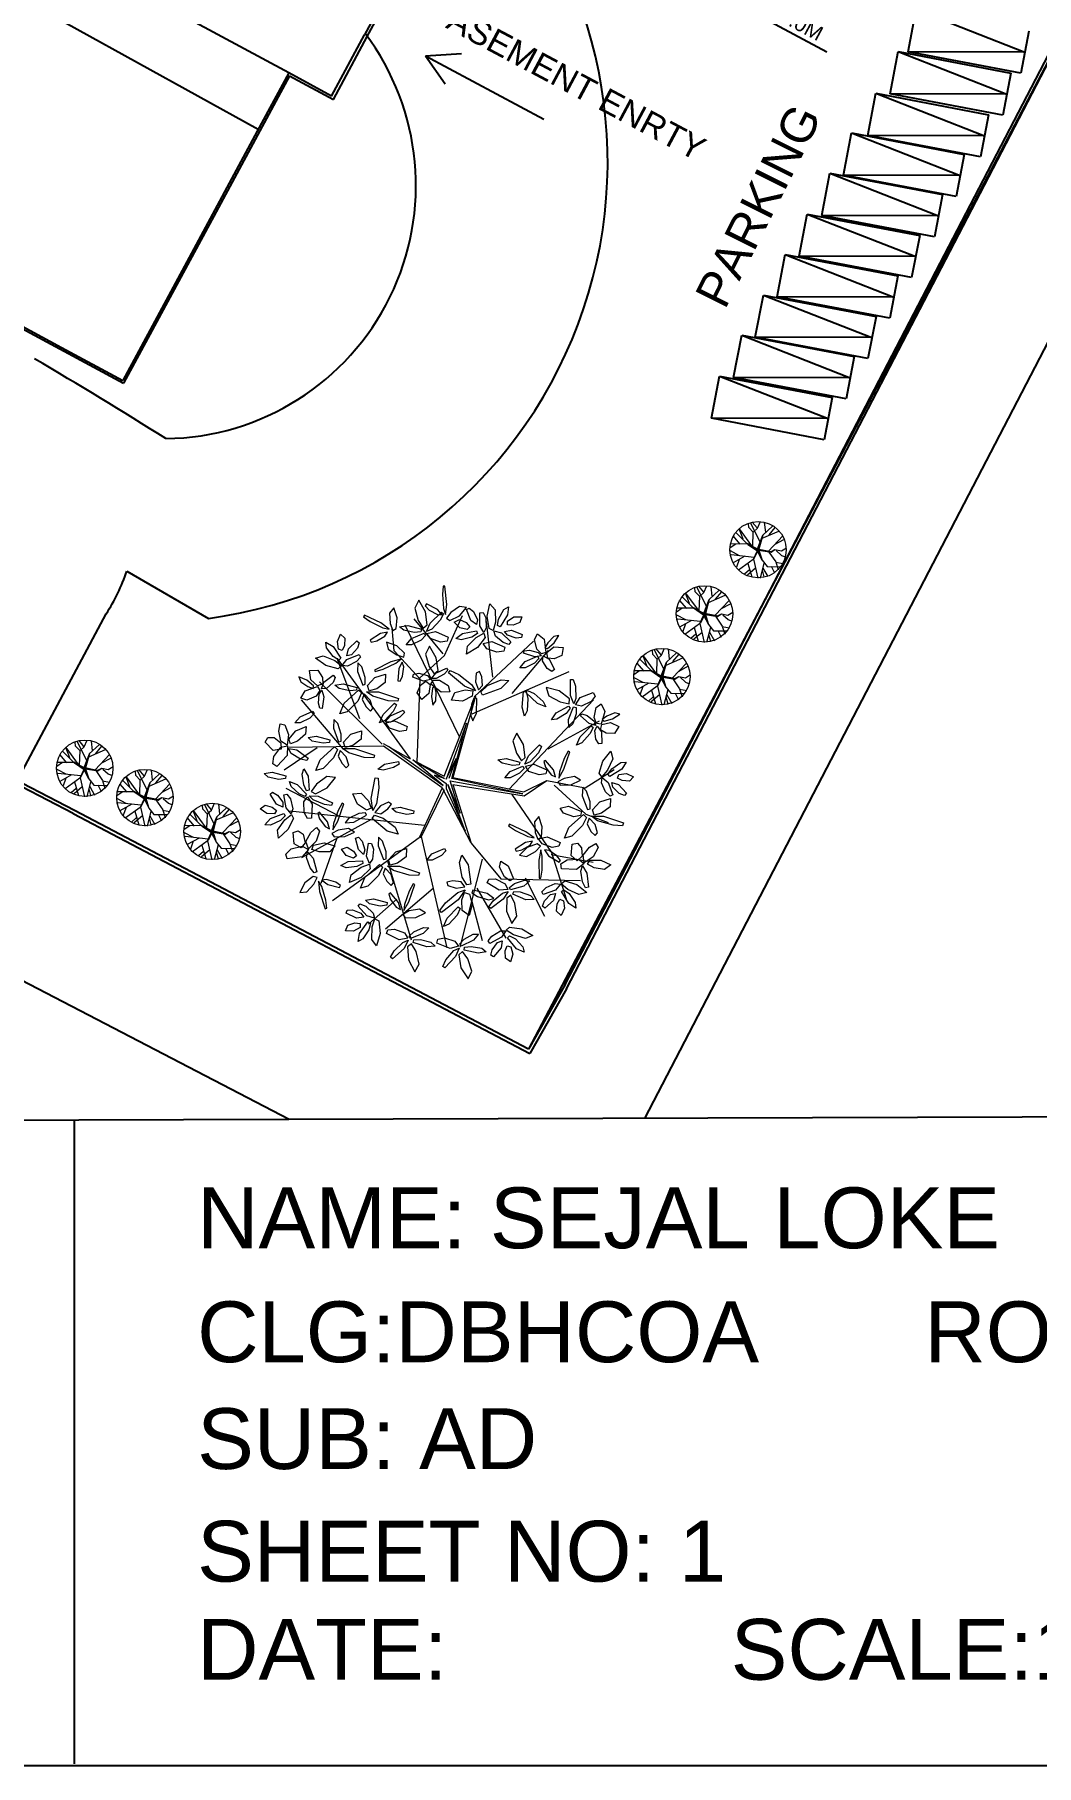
# Model space of a CAD drawing. Header units: millimetres. Extents: x 587797 to 2274247, y 1711 to 439204.
# Drawn here: x 2110254 to 2180142, y 139597 to 260415 of the extents above; entities that cross this region are included whole.
import ezdxf

# ---------------------------------------------------------------- set-up
doc = ezdxf.new("R2010")
doc.units = ezdxf.units.MM
doc.layers.add('finiture', color=7, linetype='Continuous', lineweight=20)
doc.styles.get("Standard").update_dxf_attribs({"font": 'arial.ttf'})

# ---------------------------------------------------------------- blocks, each defined once
blk = doc.blocks.new('_LEAF1', base_point=(58.757, 29.333))
for p, q in [((58.514, 29.393), (58.666, 29.575)), ((58.666, 29.575), (58.939, 29.485)), ((58.606, 29.211), (58.514, 29.393)), ((58.939, 29.485), (58.939, 29.303)), ((58.817, 29.181), (58.606, 29.211)), ((58.939, 29.303), (58.817, 29.181))]:
    blk.add_line(p, q)
blk = doc.blocks.new('_H1', base_point=(54.696, 32.029))
for p, xscale, yscale, zscale, rotation in [((54.545, 32.393), -0.3940586972083011, 1.696902842596515, 0.3940586972083011, 11.88359707230165), ((54.937, 32.274), 0.9393259642756036, 1.696902842596522, 0.9393259642756036, 348.2808948833992), ((54.394, 32.029), 1.727443358692213, 0.9103097157403468, 1.727443358692213, 343.6738936354017), ((54.455, 31.635), -1.545687603003117, -0.485702163767499, 1.545687603003117, 43.07492863925732)]:
    blk.add_blockref('_LEAF1', p, dxfattribs=dict(xscale=xscale, yscale=yscale, zscale=zscale, rotation=rotation))
at = {"xscale": 1.515140417173015, "yscale": 0.6369113279592753, "zscale": 1.515140417173015}
blk.add_blockref('_LEAF1', (55.151, 31.878), dxfattribs=at)
blk = doc.blocks.new('_H4', base_point=(59.999, 32.878))
for p, xscale, yscale, zscale, rotation in [((59.787, 33.001), 0.6964758369263038, 2.485023334747559, 0.6964758369263038, 30.70465610075785), ((60.06, 33.272), 1.878651928551214, 0.575816716164617, 1.878651928551214, 273.0367053314555), ((60.483, 33.334), 0.636908824557608, 1.484599066610102, 0.636908824557608, 320.5535637719418), ((60.453, 32.605), 1.727443358692213, 0.6063640220619462, 1.727443358692213, 352.5500074369253), ((60.757, 32.939), 1.544160243711609, 0.6063640220619462, 1.544160243711609, 15.14254921127523)]:
    blk.add_blockref('_LEAF1', p, dxfattribs=dict(xscale=xscale, yscale=yscale, zscale=zscale, rotation=rotation))
blk = doc.blocks.new('_H5', base_point=(62.272, 31.394))
for p, xscale, yscale, zscale, rotation in [((62.365, 31.878), 0.8782315926153998, 2.121510394569366, 0.8782315926153998, 2.027330662343098), ((62.938, 31.878), 2.788958066288231, 0.575816716164617, 2.788958066288231, 41.2051949766964), ((61.817, 31.667), -1.93821894091991, 0.5452694102672915, 1.93821894091991, 161.5649836159353), ((62.424, 30.82), 2.575127765477518, 0.7881204921510374, 2.575127765477518, 103.2233358614235), ((62.817, 31.241), 0.5758144528974043, -1.696902842596522, 0.5758144528974043, 262.2070746669012)]:
    blk.add_blockref('_LEAF1', p, dxfattribs=dict(xscale=xscale, yscale=yscale, zscale=zscale, rotation=rotation))
blk = doc.blocks.new('_H2', base_point=(55.878, 33.03))
for p, xscale, yscale, zscale, rotation in [((55.484, 33.544), -2.423919195618517, 0.3329656342808676, 2.423919195618517, 304.6162862887426), ((56.091, 33.242), -0.6369088245576009, 2.090963088672041, 0.6369088245576009, 336.0195606201025)]:
    blk.add_blockref('_LEAF1', p, dxfattribs=dict(xscale=xscale, yscale=yscale, zscale=zscale, rotation=rotation))
at = {"xscale": -1.637329160493415, "yscale": 0.455154857870177, "zscale": 1.637329160493415}
blk.add_blockref('_LEAF1', (55.333, 32.969), dxfattribs=at)
blk = doc.blocks.new('_H6', base_point=(66.06, 31.576))
for p, xscale, yscale, zscale, rotation in [((65.998, 32.15), -0.7881173944166022, 2.57666525243954, 0.7881173944166022, 2.457547795809369), ((65.545, 31.788), 1.878651928551221, 0.5452694102672915, 1.878651928551221, 336.2489556574871), ((66.484, 31.878), 2.089427510778918, 0.5147221043699588, 2.089427510778918, 35.45160265640038), ((65.664, 31.394), -1.817557556891011, -0.5452694102672879, 1.817557556891011, 195.3712707835825), ((66.423, 31.272), 1.848104742721105, 0.8186677980483665, 1.848104742721105, 330.9234899051576)]:
    blk.add_blockref('_LEAF1', p, dxfattribs=dict(xscale=xscale, yscale=yscale, zscale=zscale, rotation=rotation))
blk = doc.blocks.new('_H3', base_point=(57.908, 33.15))
for p, xscale, yscale, zscale, rotation in [((57.878, 33.605), 0.7575702085865075, 2.121510394569363, 0.7575702085865075, 5.479650948518734), ((57.453, 33.301), 0.7575702085865075, 2.060415782774719, 0.7575702085865075, 246.1270025360199), ((58.484, 33.303), 1.878651928551214, 0.575816716164617, 1.878651928551214, 26.31077704539229), ((57.575, 32.814), 1.484593231342913, 1.061518879932116, 1.484593231342913, 203.1850851585156), ((58.091, 32.695), 1.968766126750012, 1.000424268137465, 1.968766126750012, 291.9583774400813)]:
    blk.add_blockref('_LEAF1', p, dxfattribs=dict(xscale=xscale, yscale=yscale, zscale=zscale, rotation=rotation))
blk = doc.blocks.new('T_48')
for p, q in [((-0.1014, 0.2865), (-0.1423, 0.4337)), ((-0.1171, 0.1656), (-0.0636, 0.4488)), ((0.1094, 0.1316), (0.0371, 0.4602)), ((0.078, 0.2827), (0.0937, 0.4413)), ((-0.1517, 0.1958), (-0.1864, 0.4149)), ((0.2223, 0.3063), (0.2259, 0.3997)), ((-0.1675, 0.2676), (-0.3028, 0.3393)), ((-0.2902, 0.1921), (-0.3531, 0.294)), ((0.1475, 0.2315), (0.2223, 0.3063)), ((0.2825, 0.2676), (0.336, 0.3053)), ((0.1692, 0.2411), (0.2825, 0.2676)), ((-0.2965, 0.1921), (-0.4192, 0.1807)), ((-0.2776, 0.1014), (-0.2902, 0.1921)), ((-0.0196, 0.007), (-0.1517, 0.1996)), ((-0.1517, 0.1996), (-0.003, 0.0247)), ((0.1378, 0.1618), (0.1475, 0.2315)), ((0.1475, 0.1566), (0.1475, 0.2315)), ((0.3203, 0.1279), (0.4021, 0.2109)), ((-0.0825, 0.1014), (-0.4192, 0.1505)), ((-0.003, 0.0247), (0.1378, 0.1618)), ((0.1407, 0.1565), (-0.0023, 0.0205)), ((0, 0.0136), (0.1407, 0.1565)), ((0.0127, 0.014), (0.1475, 0.1566)), ((0.2983, -0.0232), (0.4241, 0.1543)), ((-0.3783, 0.0863), (-0.4318, 0.1165)), ((-0.2745, 0.1014), (-0.3783, 0.0863)), ((-0.0919, -0.0323), (-0.2745, 0.1014)), ((-0.0023, 0.0205), (-0.1044, 0.1384)), ((-0.1044, 0.1384), (-0.0091, 0.0069)), ((0.1252, 0.1316), (0.3171, 0.1316)), ((0.3171, 0.1316), (0.443, 0.0939)), ((-0.0091, 0.0069), (-0.0409, 0.0613)), ((-0.0409, 0.0613), (-0.0069, 0.0136)), ((-0.1044, -0.0385), (-0.0136, 0.0046)), ((-0.0919, -0.0323), (-0.0196, 0.007)), ((-0.0136, 0.0046), (-0.0364, -0.0136)), ((-0.0364, -0.0136), (0, 0)), ((0.0884, -0.0136), (0, 0.0136)), ((0, 0), (0.0113, -0.0069)), ((0.1361, -0.0295), (0.0045, 0.0023)), ((0.0045, 0.0023), (0.0884, -0.0136)), ((0.0127, 0.014), (0.1724, -0.0345)), ((0.3329, 0.0335), (0.4493, 0.0183)), ((-0.4475, -0.0534), (-0.1105, -0.043)), ((-0.1864, -0.0798), (-0.1105, -0.043)), ((0.0038, -0.015), (-0.1794, -0.0836)), ((-0.1724, -0.0726), (0, -0.009)), ((0, -0.009), (-0.1044, -0.0385)), ((0.0038, -0.015), (0.1692, -0.0345)), ((0.0038, -0.015), (0.0811, -0.144)), ((0.0113, -0.0069), (0.1361, -0.0295)), ((0.0113, -0.0136), (0.0839, -0.1407)), ((0.1724, -0.0345), (0.2983, -0.0232)), ((0.2259, -0.0345), (0.3895, -0.2196)), ((-0.2776, -0.0949), (-0.4475, -0.0534)), ((-0.1864, -0.0836), (-0.4224, -0.1289)), ((-0.1794, -0.0836), (-0.3217, -0.2989)), ((0.2825, -0.0912), (0.4399, -0.1025)), ((0.0618, -0.1126), (-0.1769, -0.3933)), ((0.0811, -0.1365), (0.3706, -0.2498)), ((0.3014, -0.1214), (0.4084, -0.1591)), ((-0.2336, -0.178), (-0.4098, -0.1969)), ((0.0811, -0.144), (0.0906, -0.4348)), ((-0.2776, -0.2347), (-0.2776, -0.3442)), ((-0.0335, -0.2234), (-0.0542, -0.4386)), ((0.2164, -0.1893), (0.2353, -0.3593)), ((0.0843, -0.2498), (0.2983, -0.3177)), ((-0.092, -0.2913), (-0.2336, -0.3668)), ((-0.0437, -0.3295), (0.0339, -0.4348)), ((0.185, -0.2875), (0.1976, -0.3895))]:
    blk.add_line(p, q)
at = {"xscale": 0.07486891501209982, "yscale": 0.07486891501209982, "zscale": 0.07486891501209982}
for name, p in [('_H1', (-0.1452, 0.4221)), ('_H4', (0.2222, 0.3744)), ('_H5', (0.2858, 0.2723)), ('_H2', (0.1633, 0.2587)), ('_H5', (-0.3381, -0.043)), ('_H5', (-0.2473, -0.1838)), ('_H5', (0.0861, -0.2631)), ('_H3', (-0.3313, -0.2996)), ('_H2', (0.2246, -0.2929)), ('_H6', (-0.1815, -0.329)), ('_H2', (-0.0658, -0.329))]:
    blk.add_blockref(name, p, dxfattribs=at)
for name, p, xscale, yscale, zscale, rotation in [('_H6', (0.0182, 0.4105), 0.07486891501209982, 0.07486891501209982, 0.07486891501209982, 114.4537587304385), ('_H1', (0.0997, 0.4379), 0.07486891501209982, 0.07486891501209982, 0.07486891501209982, 335.9995910641856), ('_H4', (-0.2791, 0.3517), 0.07486891501209982, 0.07486891501209982, 0.07486891501209982, 25.99880797571864), ('_LEAF1', (-0.1425, 0.3757), -0.1360785622564728, -0.04082372913599937, 0.1360785622564728, 265.341891958817), ('_LEAF1', (0.1056, 0.389), 0.1564331707284501, 0.03853668548692361, 0.1564331707284501, 105.4222238316348), ('_H2', (-0.3766, 0.2563), 0.07486891501209982, 0.07486891501209982, 0.07486891501209982, 24.61518218604794), ('_H4', (-0.2837, 0.3018), 0.07486891501209982, 0.07486891501209982, 0.07486891501209982, 159.4820373343253), ('_LEAF1', (-0.2302, 0.3173), 0.138365596916245, 0.06129276979522606, 0.138365596916245, 40.89411108039209), ('_LEAF1', (-0.0569, 0.3328), 0.1564331707284501, 0.03853668548692361, 0.1564331707284501, 197.0023472828399), ('_H5', (-0.1521, 0.2088), 0.07486891501209982, 0.07486891501209982, 0.07486891501209982, 158.072261471329), ('_LEAF1', (-0.0616, 0.3036), 0.1564331707284501, 0.03853668548692361, 0.1564331707284501, 145.2915804259642), ('_H6', (0.0795, 0.2064), 0.07486891501209982, 0.07486891501209982, 0.07486891501209982, 69.97062117523444), ('_H3', (0.3879, 0.1905), 0.07486891501209982, 0.07486891501209982, 0.07486891501209982, 310.78205739805), ('_H6', (-0.3698, 0.1883), 0.07486891501209982, 0.07486891501209982, 0.07486891501209982, 69.17656596815783), ('_LEAF1', (0.2576, 0.2379), 0.138365596916245, 0.06129276979522606, 0.138365596916245, 40.89411108039209), ('_H1', (-0.2473, 0.1225), 0.07486891501209982, 0.07486891501209982, 0.07486891501209982, 223.4393057301826), ('_H2', (-0.4311, 0.1112), 0.07486891501209982, 0.07486891501209982, 0.07486891501209982, 83.64810089334132), ('_LEAF1', (-0.2914, 0.1534), -0.05900549422213414, 0.1929121317995266, 0.05900549422213414, 72.42816897104382), ('_H2', (0.2608, 0.1178), 0.07486891501209982, 0.07486891501209982, 0.07486891501209982, 83.94950822947645), ('_H2', (0.2905, 0.1133), 0.07486891501209982, 0.07486891501209982, 0.07486891501209982, 199.4312205771408), ('_LEAF1', (0.2939, 0.1427), 0.138365596916245, 0.06129276979522606, 0.138365596916245, 40.89411108039209), ('_H4', (0.4151, 0.1066), 0.07486891501209982, 0.07486891501209982, 0.07486891501209982, 270.0000000000005), ('_H2', (-0.3495, 0.093), 0.07486891501209982, 0.07486891501209982, 0.07486891501209982, 135.7819653615533), ('_H6', (0.3356, -0.0249), 0.07486891501209982, 0.07486891501209982, 0.07486891501209982, 241.7205313804224), ('_H4', (-0.438, -0.0568), 0.07486891501209982, 0.07486891501209982, 0.07486891501209982, 92.256363409557), ('_LEAF1', (-0.2464, -0.0192), 0.1564331707284501, 0.03853668548692361, 0.1564331707284501, 105.4222238316348), ('_LEAF1', (-0.2265, -0.0098), -0.1360785622564728, -0.04082372913599937, 0.1360785622564728, 265.341891958817), ('_LEAF1', (-0.2007, -0.0233), 0.138365596916245, 0.06129276979522606, 0.138365596916245, 40.89411108039209), ('_H5', (0.27, -0.109), 0.07486891501209982, 0.07486891501209982, 0.07486891501209982, 236.1016171762226), ('_LEAF1', (0.2917, -0.0019), 0.138365596916245, 0.06129276979522606, 0.138365596916245, 355.933260847772), ('_H4', (0.4356, -0.0862), 0.07486891501209982, 0.07486891501209982, 0.07486891501209982, 277.9763770393777), ('_H1', (-0.4108, -0.1429), 0.07486891501209982, 0.07486891501209982, 0.07486891501209982, 100.3022395972265), ('_LEAF1', (-0.3659, -0.0764), 0.1406526315760188, 0.04082372913599963, 0.1406526315760188, 46.21957683272154), ('_LEAF1', (-0.1244, -0.0997), 0.1406526315760188, 0.04082372913599963, 0.1406526315760188, 72.31603858620919), ('_H5', (-0.0455, -0.2156), 0.07486891501209982, 0.07486891501209982, 0.07486891501209982, 97.62849818252553), ('_LEAF1', (-0.0009, -0.1373), 0.1406526315760188, 0.04082372913599963, 0.1406526315760188, 46.21957683272154), ('_LEAF1', (0.1479, -0.1281), -0.1360785622564728, -0.04082372913599937, 0.1360785622564728, 265.341891958817), ('_H6', (0.3879, -0.2224), 0.07486891501209982, 0.07486891501209982, 0.07486891501209982, 251.5733710207298), ('_LEAF1', (0.3097, -0.1872), 0.1564331707284501, 0.03853668548692361, 0.1564331707284501, 105.4222238316348), ('_LEAF1', (-0.3626, -0.2142), -0.1360785622564728, -0.04082372913599937, 0.1360785622564728, 265.341891958817), ('_LEAF1', (-0.289, -0.217), 0.1406526315760188, 0.04082372913599963, 0.1406526315760188, 46.21957683272154), ('_H4', (0.059, -0.3085), 0.07486891501209982, 0.07486891501209982, 0.07486891501209982, 151.486959867573), ('_H6', (0.2926, -0.3245), 0.07486891501209982, 0.07486891501209982, 0.07486891501209982, 247.0264571864837), ('_H3', (-0.0659, -0.4084), 0.07486891501209982, 0.07486891501209982, 0.07486891501209982, 321.2025904984438), ('_LEAF1', (0.1648, -0.3373), 0.1406526315760188, 0.04082372913599963, 0.1406526315760188, 46.21957683272154), ('_LEAF1', (-0.2753, -0.3713), 0.1406526315760188, 0.04082372913599963, 0.1406526315760188, 46.21957683272154), ('_H4', (-0.1679, -0.4085), 0.07486891501209982, 0.07486891501209982, 0.07486891501209982, 170), ('_H4', (0.2018, -0.379), 0.07486891501209982, 0.07486891501209982, 0.07486891501209982, 202.572748917476), ('_H2', (0.0204, -0.4357), 0.07486891501209982, 0.07486891501209982, 0.07486891501209982, 216.5174468434793)]:
    blk.add_blockref(name, p, dxfattribs=dict(xscale=xscale, yscale=yscale, zscale=zscale, rotation=rotation))

msp = doc.modelspace()

# ---------------------------------------------------------------- linework, layer by layer
for p, q in [((2147366.532, 193797.78), (2214212.056, 322470.08)), ((2213740.48, 320948.644), (2144704.475, 189599.444)), ((2152815.098, 184762.317), (2219884.262, 313890.156)), ((2133465.415, 260285.769), (2159484.76, 308571.546)), ((2147268.437, 194107.905), (2205500.04, 306220.843)), ((2148248.51, 288240.464), (2133262.94, 260394.875)), ((2125843.152, 253797.108), (2081281.644, 278470.842)), ((2127988.165, 257742.648), (2110923.406, 266938.19)), ((2157291.462, 263638.586), (2165521.567, 259203.699)), ((2171200.059, 259214.576), (2171760.875, 262161.69)), ((2171760.875, 262161.69), (2179339.439, 259192.623)), ((2130962.233, 256125.303), (2133262.94, 260394.875)), ((2131093.551, 255884.149), (2133465.415, 260285.769)), ((2179619.848, 260666.18), (2179059.031, 257719.065)), ((2137517.892, 258931.19), (2140046.734, 259105.126)), ((2137517.892, 258931.19), (2145781.864, 254523.233)), ((2137517.892, 258931.19), (2138907.113, 256968.583)), ((2169944.586, 256283.376), (2170505.403, 259230.491)), ((2170505.403, 259230.491), (2178364.375, 257734.98)), ((2170505.403, 259230.491), (2178083.967, 256261.423)), ((2179059.031, 257719.065), (2171200.059, 259214.576)), ((2179339.439, 259192.623), (2171200.059, 259214.576)), ((2128027.884, 257536.119), (2122908.514, 248035.774)), ((2127988.165, 257742.648), (2125774.562, 253670.944)), ((2130962.233, 256125.303), (2127988.165, 257742.648)), ((2128027.884, 257536.119), (2131093.551, 255884.149)), ((2178364.375, 257734.98), (2177803.559, 254787.866)), ((2168375.221, 253371.004), (2168936.038, 256318.119)), ((2168936.038, 256318.119), (2176795.01, 254822.608)), ((2168936.038, 256318.119), (2176514.602, 253349.051)), ((2177803.559, 254787.866), (2169944.586, 256283.376)), ((2178083.967, 256261.423), (2169944.586, 256283.376)), ((2176795.01, 254822.608), (2176234.194, 251875.494)), ((2125774.562, 253670.944), (2121030.94, 244867.646)), ((2166688.713, 250601.615), (2167249.529, 253548.729)), ((2167249.529, 253548.729), (2175108.502, 252053.219)), ((2167249.529, 253548.729), (2174828.093, 250579.662)), ((2176234.194, 251875.494), (2168375.221, 253371.004)), ((2176514.602, 253349.051), (2168375.221, 253371.004)), ((2175108.502, 252053.219), (2174547.685, 249106.104)), ((2165177.564, 247797.279), (2165738.381, 250744.394)), ((2165738.381, 250744.394), (2173597.353, 249248.883)), ((2165738.381, 250744.394), (2173316.945, 247775.326)), ((2174547.685, 249106.104), (2166688.713, 250601.615)), ((2174828.093, 250579.662), (2166688.713, 250601.615)), ((2173597.353, 249248.883), (2173036.537, 246301.769)), ((2122908.514, 248035.774), (2116462.677, 236073.818)), ((2163582.151, 244944.453), (2164142.967, 247891.568)), ((2164142.967, 247891.568), (2172001.94, 246396.057)), ((2164142.967, 247891.568), (2171721.532, 244922.5)), ((2173036.537, 246301.769), (2165177.564, 247797.279)), ((2173316.945, 247775.326), (2165177.564, 247797.279)), ((2112941.213, 206044.114), (2033235.119, 247443.56)), ((2113044.75, 206249.511), (2033356.667, 247639.602)), ((2097923.723, 246063.746), (2116462.677, 236073.818)), ((2172001.94, 246396.057), (2171441.123, 243448.942)), ((2128020.158, 184683.268), (2012777.92, 244546.826)), ((2121030.94, 244867.646), (2116401.784, 236277.022)), ((2162058.707, 242117.299), (2162619.523, 245064.413)), ((2162619.523, 245064.413), (2170478.495, 243568.903)), ((2162619.523, 245064.413), (2170198.087, 242095.346)), ((2171441.123, 243448.942), (2163582.151, 244944.453)), ((2171721.532, 244922.5), (2163582.151, 244944.453)), ((2170478.495, 243568.903), (2169917.679, 240621.788)), ((2160535.263, 239290.146), (2161096.079, 242237.261)), ((2161096.079, 242237.261), (2168955.052, 240741.751)), ((2161096.079, 242237.261), (2168674.644, 239268.193)), ((2169917.679, 240621.788), (2162058.707, 242117.299)), ((2170198.087, 242095.346), (2162058.707, 242117.299)), ((2107730.592, 240949.594), (2112132.212, 238577.73)), ((2168955.052, 240741.751), (2168394.236, 237794.636)), ((2159022.084, 236488.416), (2159582.9, 239435.53)), ((2159582.9, 239435.53), (2167441.873, 237940.02)), ((2159582.9, 239435.53), (2167161.465, 236466.463)), ((2168394.236, 237794.636), (2160535.263, 239290.146)), ((2168674.644, 239268.193), (2160535.263, 239290.146)), ((2112132.212, 238577.73), (2116401.784, 236277.022)), ((2167441.873, 237940.02), (2166881.057, 234992.905)), ((2157484.073, 233634.229), (2158044.889, 236581.344)), ((2158044.889, 236581.344), (2165903.862, 235085.834)), ((2158044.889, 236581.344), (2165623.454, 233612.276)), ((2166881.057, 234992.905), (2159022.084, 236488.416)), ((2167161.465, 236466.463), (2159022.084, 236488.416)), ((2165903.862, 235085.834), (2165343.046, 232138.719)), ((2165343.046, 232138.719), (2157484.073, 233634.229)), ((2165623.454, 233612.276), (2157484.073, 233634.229)), ((2116675.913, 222960.684), (2122374.567, 219664.502)), ((2109028.389, 208335.613), (2115237.465, 219975.052)), ((2112941.213, 206044.114), (2144797.114, 189295.013)), ((2144704.475, 189599.444), (2113044.75, 206249.511)), ((2147268.437, 194107.905), (2144704.475, 189599.444)), ((2147366.532, 193797.78), (2144797.114, 189295.013)), ((2113011.068, 184635.417), (2113011.068, 139705.849)), ((1842821.858, 139597.175), (2274247.243, 139597.175))]:
    msp.add_line(p, q)
msp.add_lwpolyline([(2274247.243, 439203.998), (2274247.243, 185149.458), (1842681.018, 183773.571), (1842681.018, 439203.998)])
for centre, radius, start, end in [((2118090.482, 251522.935), 32145.189, 277.65876585, 45.16320376), ((2119185.45, 249881.188), 17668.41, 270.75117061, 36.90206444), ((1889637.502, -134982.172), 433164.984, 57.96300954, 59.3819228), ((2105039.323, 226727.746), 12231.147, 326.48948869, 342.06190653)]:
    msp.add_arc(centre, radius, start, end)
at = {"layer": 'finiture'}
for p, q in [((2160083.762, 226010.601), (2160061.364, 226278.891)), ((2160394.444, 225671.571), (2160083.762, 226010.601)), ((2160867.571, 224976.06), (2160215.528, 226317.051)), ((2160668.523, 225974.762), (2160324.986, 226391.51)), ((2160386.688, 225682.973), (2160684.036, 225951.958)), ((2160684.036, 225951.958), (2160898.331, 226431.294)), ((2161038.99, 225459.585), (2161747.238, 226124.835)), ((2161260.17, 225693.435), (2161186.616, 226360.554)), ((2161491.461, 225500.534), (2161924.236, 226011.747)), ((2159168.683, 224854.415), (2158772.191, 224584.698)), ((2159958.312, 224870.792), (2158827.79, 224856.012)), ((2159482.793, 224834.599), (2158980.036, 225426.563)), ((2159941.19, 224896.257), (2159195.291, 225639.704)), ((2159675.215, 225198.987), (2159406.885, 225917.067)), ((2159406.885, 225917.067), (2160275.097, 224721.511)), ((2159954.873, 224905.564), (2160275.097, 224721.511)), ((2160658.367, 224376.19), (2159958.312, 224870.792)), ((2160016.802, 224831.289), (2160689.792, 224383.652)), ((2160360.064, 224680.591), (2160394.444, 225671.571)), ((2160680.64, 224515.338), (2161052.672, 225468.893)), ((2160947.926, 225167.728), (2160727.398, 224494.081)), ((2160750.306, 224481.787), (2160947.926, 225167.728)), ((2161052.672, 225468.893), (2160785.602, 224499.044)), ((2161014.85, 225259.706), (2162172.869, 225763.931)), ((2161450.155, 224355.008), (2162462.113, 225426.995)), ((2161919.881, 224841.323), (2162533.313, 225175.225)), ((2159421.356, 224042.294), (2158798.684, 224369.228)), ((2160447.718, 223925.85), (2158842.52, 224098.843)), ((2159811.474, 223997.882), (2158980.825, 223542.483)), ((2159401.879, 223773.324), (2159211.68, 223232.54)), ((2160381.551, 223778.184), (2159351.291, 223027.307)), ((2160261.803, 224700.987), (2160724.325, 224436.234)), ((2160645.919, 224467.746), (2160261.803, 224700.987)), ((2160360.064, 224680.591), (2160680.64, 224515.338)), ((2160658.367, 224376.19), (2160381.551, 223778.184)), ((2160408.915, 223796.798), (2160712.018, 222468.609)), ((2160692.813, 224357.829), (2160438.514, 223817.572)), ((2160727.398, 224494.081), (2160645.919, 224467.746)), ((2160658.367, 224376.19), (2160995.507, 223728.848)), ((2160689.792, 224383.652), (2160973.227, 223799.501)), ((2160724.325, 224436.234), (2160804.424, 224193.757)), ((2160734.268, 224442.999), (2161568.808, 224317.376)), ((2160973.227, 223799.501), (2160734.268, 224442.999)), ((2161568.808, 224317.376), (2160750.306, 224481.787)), ((2160785.249, 224415.578), (2161634.33, 224278.769)), ((2160785.249, 224415.578), (2161003.263, 223717.446)), ((2160785.602, 224499.044), (2161629.419, 224326.851)), ((2161135.118, 223523.615), (2160868.012, 222474.657)), ((2161003.263, 223717.446), (2161354.557, 223289.295)), ((2161488.936, 224297.999), (2161962.063, 223602.488)), ((2161629.419, 224326.851), (2161905.599, 224463.301)), ((2161634.33, 224278.769), (2161905.599, 224463.301)), ((2161905.599, 224463.301), (2162361.399, 224376.565)), ((2161956.137, 223581.779), (2162458.806, 223490.095)), ((2161962.063, 223602.488), (2162135.489, 223053.342)), ((2161994.306, 224408.289), (2162369.304, 224062.975)), ((2162361.399, 224376.565), (2162708.569, 224593.968)), ((2162369.304, 224062.975), (2162637.981, 223962.219)), ((2160117.582, 223048.242), (2159779.187, 222751.334)), ((2160550.88, 223176.216), (2159981.719, 222688.972)), ((2160006.206, 223506.174), (2160287.347, 222563.317)), ((2161006.576, 223035.901), (2161133.464, 222555.165)), ((2161069.497, 223178.771), (2161416.259, 222580.758)), ((2161354.557, 223289.295), (2162307.866, 223270.671)), ((2161645.107, 223303.487), (2161877.357, 222844.39)), ((2156205.532, 220410.849), (2155459.633, 221154.296)), ((2155939.557, 220713.579), (2155671.227, 221431.659)), ((2155671.227, 221431.659), (2156539.44, 220236.103)), ((2156348.104, 221525.193), (2156325.706, 221793.484)), ((2156658.786, 221186.163), (2156348.104, 221525.193)), ((2157131.913, 220490.652), (2156479.871, 221831.643)), ((2156932.865, 221489.354), (2156589.328, 221906.102)), ((2156624.406, 220195.183), (2156658.786, 221186.163)), ((2156651.03, 221197.565), (2156948.378, 221466.55)), ((2156948.378, 221466.55), (2157162.673, 221945.887)), ((2157279.192, 220774.298), (2158437.211, 221278.523)), ((2157303.332, 220974.178), (2158011.58, 221639.428)), ((2157524.512, 221208.028), (2157450.958, 221875.147)), ((2157755.803, 221015.126), (2158188.578, 221526.339)), ((2155433.025, 220369.007), (2155036.533, 220099.29)), ((2156222.654, 220385.384), (2155092.132, 220370.605)), ((2155747.135, 220349.191), (2155244.378, 220941.156)), ((2156219.215, 220420.156), (2156539.44, 220236.103)), ((2156922.709, 219890.783), (2156222.654, 220385.384)), ((2156281.144, 220345.881), (2156954.134, 219898.244)), ((2156526.145, 220215.579), (2156988.667, 219950.826)), ((2156910.261, 219982.338), (2156526.145, 220215.579)), ((2156624.406, 220195.183), (2156944.982, 220029.931)), ((2156922.709, 219890.783), (2156645.893, 219292.776)), ((2156991.74, 220008.674), (2156910.261, 219982.338)), ((2156922.709, 219890.783), (2157259.849, 219243.44)), ((2156944.982, 220029.931), (2157317.014, 220983.485)), ((2156954.134, 219898.244), (2157237.569, 219314.094)), ((2156988.667, 219950.826), (2157068.766, 219708.349)), ((2157212.268, 220682.32), (2156991.74, 220008.674)), ((2156998.611, 219957.591), (2157833.15, 219831.969)), ((2157237.569, 219314.094), (2156998.611, 219957.591)), ((2157014.648, 219996.379), (2157212.268, 220682.32)), ((2157833.15, 219831.969), (2157014.648, 219996.379)), ((2157049.591, 219930.17), (2157898.672, 219793.361)), ((2157049.591, 219930.17), (2157267.605, 219232.038)), ((2157317.014, 220983.485), (2157049.944, 220013.636)), ((2157049.944, 220013.636), (2157893.761, 219841.444)), ((2157714.498, 219869.601), (2158726.455, 220941.587)), ((2157893.761, 219841.444), (2158169.941, 219977.893)), ((2157898.672, 219793.361), (2158169.941, 219977.893)), ((2158169.941, 219977.893), (2158625.741, 219891.158)), ((2158184.223, 220355.915), (2158797.656, 220689.818)), ((2158258.648, 219922.881), (2158633.646, 219577.568)), ((2158625.741, 219891.158), (2158972.911, 220108.56)), ((2155685.698, 219556.887), (2155063.026, 219883.82)), ((2156712.06, 219440.442), (2155106.862, 219613.436)), ((2156075.817, 219512.474), (2155245.167, 219057.076)), ((2155666.222, 219287.916), (2155476.022, 218747.132)), ((2156645.893, 219292.776), (2155615.633, 218541.9)), ((2156815.222, 218690.809), (2156246.061, 218203.564)), ((2156270.548, 219020.766), (2156551.689, 218077.909)), ((2156673.257, 219311.391), (2156976.36, 217983.201)), ((2156957.155, 219872.421), (2156702.856, 219332.164)), ((2157399.46, 219038.207), (2157132.355, 217989.249)), ((2157267.605, 219232.038), (2157618.899, 218803.888)), ((2157333.839, 218693.363), (2157680.601, 218095.35)), ((2157618.899, 218803.888), (2158572.208, 218785.263)), ((2157753.278, 219812.592), (2158226.405, 219117.081)), ((2157909.449, 218818.079), (2158141.699, 218358.982)), ((2158220.479, 219096.371), (2158723.148, 219004.687)), ((2158226.405, 219117.081), (2158399.831, 218567.934)), ((2158633.646, 219577.568), (2158902.323, 219476.811)), ((2153962.26, 217118.588), (2153618.723, 217535.336)), ((2153977.773, 217095.784), (2154192.068, 217575.121)), ((2154553.907, 216837.261), (2154480.353, 217504.38)), ((2156381.924, 218562.834), (2156043.53, 218265.927)), ((2157270.918, 218550.493), (2157397.807, 218069.757)), ((2152776.53, 215978.425), (2152273.773, 216570.39)), ((2153234.927, 216040.083), (2152489.028, 216783.53)), ((2152968.951, 216342.813), (2152700.622, 217060.893)), ((2152700.622, 217060.893), (2153568.834, 215865.337)), ((2153377.498, 217154.427), (2153355.101, 217422.718)), ((2153688.181, 216815.397), (2153377.498, 217154.427)), ((2154161.308, 216119.886), (2153509.265, 217460.877)), ((2153653.801, 215824.417), (2153688.181, 216815.397)), ((2153680.425, 216826.799), (2153977.773, 217095.784)), ((2153974.377, 215659.164), (2154346.409, 216612.719)), ((2154241.663, 216311.554), (2154021.134, 215637.908)), ((2154044.043, 215625.613), (2154241.663, 216311.554)), ((2154346.409, 216612.719), (2154079.338, 215642.87)), ((2154308.587, 216403.532), (2155466.606, 216907.757)), ((2154332.727, 216603.411), (2155040.975, 217268.661)), ((2154743.892, 215498.835), (2155755.85, 216570.821)), ((2154785.198, 216644.36), (2155217.973, 217155.573)), ((2155213.618, 215985.149), (2155827.05, 216319.052)), ((2152462.42, 215998.241), (2152065.927, 215728.524)), ((2152715.093, 215186.121), (2152092.421, 215513.054)), ((2153252.049, 216014.618), (2152121.527, 215999.838)), ((2153741.455, 215069.676), (2152136.257, 215242.669)), ((2153105.211, 215141.708), (2152274.562, 214686.31)), ((2153248.609, 216049.39), (2153568.834, 215865.337)), ((2153952.103, 215520.017), (2153252.049, 216014.618)), ((2153310.538, 215975.115), (2153983.528, 215527.478)), ((2153555.54, 215844.813), (2154018.061, 215580.06)), ((2153939.656, 215611.572), (2153555.54, 215844.813)), ((2153653.801, 215824.417), (2153974.377, 215659.164)), ((2153952.103, 215520.017), (2153675.287, 214922.01)), ((2153986.549, 215501.655), (2153732.251, 214961.398)), ((2154021.134, 215637.908), (2153939.656, 215611.572)), ((2153952.103, 215520.017), (2154289.244, 214872.674)), ((2153983.528, 215527.478), (2154266.963, 214943.327)), ((2154018.061, 215580.06), (2154098.161, 215337.583)), ((2154028.005, 215586.825), (2154862.545, 215461.203)), ((2154266.963, 214943.327), (2154028.005, 215586.825)), ((2154862.545, 215461.203), (2154044.043, 215625.613)), ((2154078.986, 215559.404), (2154928.067, 215422.595)), ((2154078.986, 215559.404), (2154297, 214861.272)), ((2154079.338, 215642.87), (2154923.155, 215470.678)), ((2154782.673, 215441.825), (2155255.8, 214746.315)), ((2154923.155, 215470.678), (2155199.335, 215607.127)), ((2154928.067, 215422.595), (2155199.335, 215607.127)), ((2155199.335, 215607.127), (2155655.136, 215520.392)), ((2155288.043, 215552.115), (2155663.041, 215206.801)), ((2155655.136, 215520.392), (2156002.306, 215737.794)), ((2155663.041, 215206.801), (2155931.717, 215106.045)), ((2152695.616, 214917.15), (2152505.417, 214376.366)), ((2153675.287, 214922.01), (2152645.028, 214171.133)), ((2153411.318, 214192.068), (2153072.924, 213895.161)), ((2153844.617, 214320.043), (2153275.456, 213832.798)), ((2153299.942, 214650), (2153581.083, 213707.143)), ((2153702.652, 214940.625), (2154005.755, 213612.435)), ((2154428.855, 214667.441), (2154161.749, 213618.483)), ((2154297, 214861.272), (2154648.293, 214433.122)), ((2154300.313, 214179.727), (2154427.201, 213698.991)), ((2154363.233, 214322.597), (2154709.996, 213724.584)), ((2154648.293, 214433.122), (2155601.603, 214414.497)), ((2154938.844, 214447.313), (2155171.094, 213988.216)), ((2155249.874, 214725.605), (2155752.543, 214633.921)), ((2155255.8, 214746.315), (2155429.225, 214197.168)), ((2112966.545, 209636.028), (2112220.645, 210379.475)), ((2112700.569, 209938.758), (2112432.24, 210656.838)), ((2112432.24, 210656.838), (2113300.452, 209461.282)), ((2113109.116, 210750.372), (2113086.719, 211018.662)), ((2113419.799, 210411.342), (2113109.116, 210750.372)), ((2113892.926, 209715.831), (2113240.883, 211056.822)), ((2113693.878, 210714.533), (2113350.34, 211131.281)), ((2113385.419, 209420.362), (2113419.799, 210411.342)), ((2113412.043, 210422.744), (2113709.39, 210691.729)), ((2113709.39, 210691.729), (2113923.686, 211171.065)), ((2114040.205, 209999.477), (2115198.223, 210503.702)), ((2114064.344, 210199.356), (2114772.593, 210864.606)), ((2114285.525, 210433.206), (2114211.971, 211100.325)), ((2114516.816, 210240.305), (2114949.59, 210751.518)), ((2112194.037, 209594.186), (2111797.545, 209324.469)), ((2112446.71, 208782.065), (2111824.039, 209108.999)), ((2112983.667, 209610.563), (2111853.145, 209595.783)), ((2112508.148, 209574.37), (2112005.391, 210166.334)), ((2112980.227, 209645.335), (2113300.452, 209461.282)), ((2113683.721, 209115.962), (2112983.667, 209610.563)), ((2113042.156, 209571.06), (2113715.146, 209123.423)), ((2113287.157, 209440.758), (2113749.679, 209176.005)), ((2113671.274, 209207.517), (2113287.157, 209440.758)), ((2113385.419, 209420.362), (2113705.995, 209255.109)), ((2113683.721, 209115.962), (2113406.905, 208517.955)), ((2113718.167, 209097.6), (2113463.868, 208557.343)), ((2113752.752, 209233.852), (2113671.274, 209207.517)), ((2113683.721, 209115.962), (2114020.861, 208468.619)), ((2113705.995, 209255.109), (2114078.026, 210208.664)), ((2113715.146, 209123.423), (2113998.581, 208539.272)), ((2113749.679, 209176.005), (2113829.779, 208933.528)), ((2113973.281, 209907.499), (2113752.752, 209233.852)), ((2113759.623, 209182.77), (2114594.163, 209057.147)), ((2113998.581, 208539.272), (2113759.623, 209182.77)), ((2113775.661, 209221.558), (2113973.281, 209907.499)), ((2114594.163, 209057.147), (2113775.661, 209221.558)), ((2113810.604, 209155.349), (2114659.685, 209018.54)), ((2113810.604, 209155.349), (2114028.618, 208457.217)), ((2114078.026, 210208.664), (2113810.956, 209238.815)), ((2113810.956, 209238.815), (2114654.773, 209066.622)), ((2114475.51, 209094.779), (2115487.468, 210166.766)), ((2114514.291, 209037.77), (2114987.418, 208342.259)), ((2114654.773, 209066.622), (2114930.953, 209203.072)), ((2114659.685, 209018.54), (2114930.953, 209203.072)), ((2114930.953, 209203.072), (2115386.754, 209116.336)), ((2114945.235, 209581.094), (2115558.668, 209914.996)), ((2115019.661, 209148.06), (2115394.658, 208802.746)), ((2115386.754, 209116.336), (2115733.923, 209333.739)), ((2117895.739, 208668.81), (2117552.202, 209085.559)), ((2117911.251, 208646.007), (2118125.547, 209125.343)), ((2118487.386, 208387.484), (2118413.832, 209054.603)), ((2113473.073, 208665.621), (2111867.875, 208838.614)), ((2112836.829, 208737.653), (2112006.179, 208282.254)), ((2112427.234, 208513.095), (2112237.034, 207972.311)), ((2113406.905, 208517.955), (2112376.646, 207767.078)), ((2113576.235, 207915.987), (2113007.074, 207428.743)), ((2113031.56, 208245.945), (2113312.701, 207303.088)), ((2113434.27, 208536.569), (2113737.372, 207208.38)), ((2114160.473, 208263.386), (2113893.367, 207214.428)), ((2114028.618, 208457.217), (2114379.911, 208029.066)), ((2114094.851, 207918.542), (2114441.613, 207320.529)), ((2114379.911, 208029.066), (2115333.221, 208010.442)), ((2114670.462, 208043.258), (2114902.712, 207584.161)), ((2114981.492, 208321.55), (2115484.16, 208229.866)), ((2114987.418, 208342.259), (2115160.843, 207793.113)), ((2115394.658, 208802.746), (2115663.335, 208701.99)), ((2116710.009, 207528.647), (2116207.252, 208120.612)), ((2117168.406, 207590.305), (2116422.506, 208333.753)), ((2116902.43, 207893.036), (2116634.101, 208611.116)), ((2116634.101, 208611.116), (2117502.313, 207415.56)), ((2117310.977, 208704.65), (2117288.58, 208972.94)), ((2117621.66, 208365.62), (2117310.977, 208704.65)), ((2118094.787, 207670.109), (2117442.744, 209011.1)), ((2117587.28, 207374.639), (2117621.66, 208365.62)), ((2117613.904, 208377.021), (2117911.251, 208646.007)), ((2117907.856, 207209.387), (2118279.888, 208162.942)), ((2118175.142, 207861.776), (2117954.613, 207188.13)), ((2117977.522, 207175.836), (2118175.142, 207861.776)), ((2118279.888, 208162.942), (2118012.817, 207193.092)), ((2118242.066, 207953.755), (2119400.085, 208457.98)), ((2118266.205, 208153.634), (2118974.454, 208818.884)), ((2118677.371, 207049.057), (2119689.329, 208121.044)), ((2118718.677, 208194.583), (2119151.451, 208705.796)), ((2119147.097, 207535.372), (2119760.529, 207869.274)), ((2113142.936, 207788.013), (2112804.542, 207491.105)), ((2114031.931, 207775.672), (2114158.819, 207294.936)), ((2116395.898, 207548.464), (2115999.406, 207278.747)), ((2116648.571, 206736.343), (2116025.9, 207063.277)), ((2117185.528, 207564.841), (2116055.006, 207550.061)), ((2117674.934, 206619.899), (2116069.736, 206792.892)), ((2117038.69, 206691.931), (2116208.04, 206236.532)), ((2117182.088, 207599.613), (2117502.313, 207415.56)), ((2117885.582, 207070.239), (2117185.528, 207564.841)), ((2117244.017, 207525.337), (2117917.007, 207077.701)), ((2117489.019, 207395.035), (2117951.54, 207130.283)), ((2117873.135, 207161.795), (2117489.019, 207395.035)), ((2117587.28, 207374.639), (2117907.856, 207209.387)), ((2117885.582, 207070.239), (2117608.766, 206472.232)), ((2117920.028, 207051.878), (2117665.73, 206511.621)), ((2117954.613, 207188.13), (2117873.135, 207161.795)), ((2117885.582, 207070.239), (2118222.723, 206422.896)), ((2117917.007, 207077.701), (2118200.442, 206493.55)), ((2117951.54, 207130.283), (2118031.64, 206887.805)), ((2117961.484, 207137.047), (2118796.024, 207011.425)), ((2118200.442, 206493.55), (2117961.484, 207137.047)), ((2118796.024, 207011.425), (2117977.522, 207175.836)), ((2118012.465, 207109.627), (2118861.546, 206972.818)), ((2118012.465, 207109.627), (2118230.479, 206411.495)), ((2118012.817, 207193.092), (2118856.634, 207020.9)), ((2118716.152, 206992.048), (2119189.279, 206296.537)), ((2118856.634, 207020.9), (2119132.814, 207157.35)), ((2118861.546, 206972.818), (2119132.814, 207157.35)), ((2119132.814, 207157.35), (2119588.615, 207070.614)), ((2119221.522, 207102.338), (2119596.519, 206757.024)), ((2119588.615, 207070.614), (2119935.785, 207288.016)), ((2119596.519, 206757.024), (2119865.196, 206656.267)), ((2121998.565, 206342.564), (2121976.167, 206610.855)), ((2122782.374, 205308.023), (2122130.332, 206649.014)), ((2122583.327, 206306.725), (2122239.789, 206723.473)), ((2122598.839, 206283.921), (2122813.134, 206763.258)), ((2123174.974, 206025.398), (2123101.419, 206692.517)), ((2116629.095, 206467.373), (2116438.896, 205926.589)), ((2117608.766, 206472.232), (2116578.507, 205721.356)), ((2117344.797, 205742.291), (2117006.403, 205445.383)), ((2117778.096, 205870.265), (2117208.935, 205383.021)), ((2117233.421, 206200.223), (2117514.562, 205257.366)), ((2117636.131, 206490.847), (2117939.234, 205162.657)), ((2118362.334, 206217.664), (2118095.228, 205168.706)), ((2118230.479, 206411.495), (2118581.772, 205983.344)), ((2118233.792, 205729.95), (2118360.68, 205249.214)), ((2118296.712, 205872.82), (2118643.475, 205274.807)), ((2118581.772, 205983.344), (2119535.082, 205964.72)), ((2118872.323, 205997.535), (2119104.573, 205538.438)), ((2119183.353, 206275.828), (2119686.022, 206184.144)), ((2119189.279, 206296.537), (2119362.704, 205747.39)), ((2121397.596, 205166.562), (2120894.839, 205758.526)), ((2121855.994, 205228.22), (2121110.094, 205971.667)), ((2121590.018, 205530.95), (2121321.688, 206249.03)), ((2121321.688, 206249.03), (2122189.901, 205053.474)), ((2122309.247, 206003.534), (2121998.565, 206342.564)), ((2122274.868, 205012.554), (2122309.247, 206003.534)), ((2122301.491, 206014.936), (2122598.839, 206283.921)), ((2122595.443, 204847.301), (2122967.475, 205800.856)), ((2122862.729, 205499.691), (2122642.201, 204826.045)), ((2122665.109, 204813.75), (2122862.729, 205499.691)), ((2122967.475, 205800.856), (2122700.405, 204831.007)), ((2122929.653, 205591.669), (2124087.672, 206095.894)), ((2122953.793, 205791.548), (2123662.042, 206456.798)), ((2123364.959, 204686.972), (2124376.916, 205758.958)), ((2123406.264, 205832.497), (2123839.039, 206343.71)), ((2123834.684, 205173.286), (2124448.117, 205507.189)), ((2121083.486, 205186.378), (2120686.994, 204916.661)), ((2121336.159, 204374.258), (2120713.487, 204701.191)), ((2121873.116, 205202.755), (2120742.594, 205187.975)), ((2122362.521, 204257.813), (2120757.323, 204430.806)), ((2121726.278, 204329.845), (2120895.628, 203874.447)), ((2121869.676, 205237.527), (2122189.901, 205053.474)), ((2122573.17, 204708.154), (2121873.116, 205202.755)), ((2121931.605, 205163.252), (2122604.595, 204715.615)), ((2122176.606, 205032.95), (2122639.128, 204768.197)), ((2122560.723, 204799.709), (2122176.606, 205032.95)), ((2122274.868, 205012.554), (2122595.443, 204847.301)), ((2122573.17, 204708.154), (2122296.354, 204110.147)), ((2122607.616, 204689.792), (2122353.317, 204149.535)), ((2122642.201, 204826.045), (2122560.723, 204799.709)), ((2122573.17, 204708.154), (2122910.31, 204060.811)), ((2122604.595, 204715.615), (2122888.03, 204131.464)), ((2122639.128, 204768.197), (2122719.227, 204525.72)), ((2122649.072, 204774.962), (2123483.612, 204649.34)), ((2122888.03, 204131.464), (2122649.072, 204774.962)), ((2123483.612, 204649.34), (2122665.109, 204813.75)), ((2122700.052, 204747.541), (2123549.134, 204610.732)), ((2122700.052, 204747.541), (2122918.066, 204049.409)), ((2122700.405, 204831.007), (2123544.222, 204658.814)), ((2123403.74, 204629.962), (2123876.866, 203934.452)), ((2123544.222, 204658.814), (2123820.402, 204795.264)), ((2123549.134, 204610.732), (2123820.402, 204795.264)), ((2123820.402, 204795.264), (2124276.203, 204708.528)), ((2123909.109, 204740.252), (2124284.107, 204394.938)), ((2124276.203, 204708.528), (2124623.372, 204925.931)), ((2124284.107, 204394.938), (2124552.784, 204294.182)), ((2121316.683, 204105.287), (2121126.483, 203564.503)), ((2122296.354, 204110.147), (2121266.094, 203359.27)), ((2122032.385, 203380.205), (2121693.991, 203083.298)), ((2122465.683, 203508.18), (2121896.522, 203020.935)), ((2121921.009, 203838.137), (2122202.15, 202895.28)), ((2122323.718, 204128.762), (2122626.821, 202800.572)), ((2123049.921, 203855.578), (2122782.816, 202806.62)), ((2122918.066, 204049.409), (2123269.36, 203621.258)), ((2122921.379, 203367.864), (2123048.268, 202887.128)), ((2122984.3, 203510.734), (2123331.062, 202912.721)), ((2123269.36, 203621.258), (2124222.67, 203602.634)), ((2123559.911, 203635.45), (2123792.16, 203176.353)), ((2123870.94, 203913.742), (2124373.609, 203822.058)), ((2123876.866, 203934.452), (2124050.292, 203385.305))]:
    msp.add_line(p, q, dxfattribs=at)
for centre in [(2160723.218, 224460.316), (2156987.56, 219974.908), (2154016.955, 215604.142), (2113748.572, 209200.087), (2117950.434, 207154.364), (2122638.021, 204792.279)]:
    msp.add_circle(centre, 1968.5, dxfattribs=at)

# ---------------------------------------------------------------- block references
at = {"layer": 'finiture', "xscale": 25647.68959383455, "yscale": 25647.68959383454, "zscale": 25647.68959383455, "rotation": 304.2258102794574}
msp.add_blockref('T_48', (2138957.521, 208138.303), dxfattribs=at)

# ---------------------------------------------------------------- texts
for s, height, rotation, p in [('LVL 0.0M', 1035.4279, 331.68148293, (2159446.385, 262867.622)), ('BASEMENT ENRTY', 1679.38579, 331.92478406, (2137479.219, 261661.902)), ('PARKING', 2415.082, 63.39206862, (2158409.587, 241155.091))]:
    msp.add_text(s, height=height, rotation=rotation).set_placement(p)
for s, height, p in [('NAME: SEJAL LOKE', 4244.66898, (2121592.128, 175697.694)), ('CLG:DBHCOA       ROLL NO:74', 4244.66898, (2121592.128, 167742.15)), ('SUB: AD', 4244.669, (2121592.128, 160286.257)), ('SHEET NO: 1', 4244.66898, (2121592.128, 152427.341)), ('DATE:            SCALE:1:', 4244.66898, (2121592.128, 145575.981))]:
    msp.add_text(s, height=height).set_placement(p)

doc.saveas('drawing.dxf')
